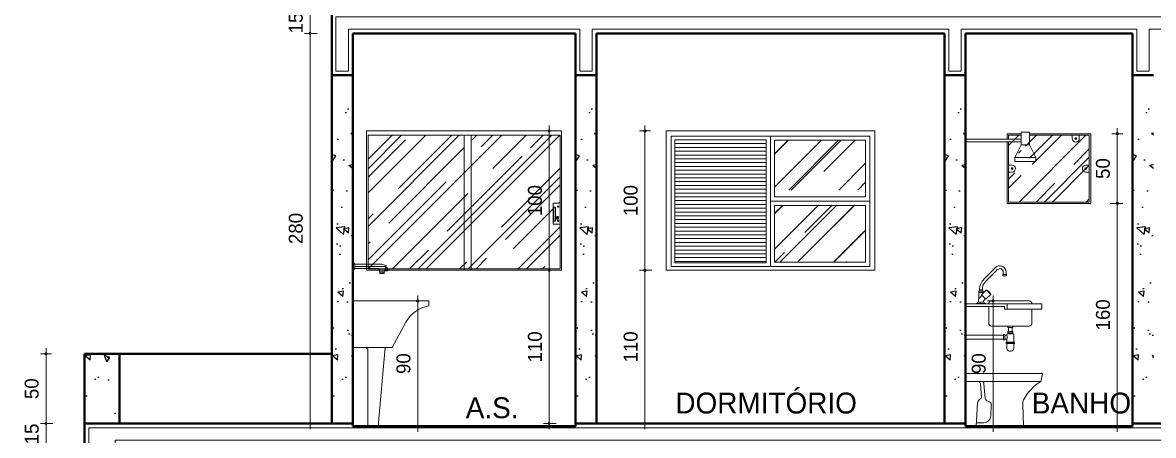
# Model space of a CAD drawing. Header units: millimetres. Extents: x 13204 to 24802, y 21209 to 40694.
# Drawn here: x 16952 to 17764, y 29175 to 29471 of the extents above; entities that cross this region are included whole.
import ezdxf

# ---------------------------------------------------------------- set-up
doc = ezdxf.new("R2010")
doc.units = ezdxf.units.MM
doc.linetypes.add('CONTINU', pattern=[0])
for name, color, linetype, lineweight in [('COTAS', 30, 'Continuous', 5), ('Hachura', 8, 'Continuous', 0), ('Louças', 150, 'Continuous', 15), ('Meia Parede', 11, 'Continuous', 40), ('Moveis', 6, 'Continuous', 13), ('PAREDE', 1, 'Continuous', 40), ('Paredes', 1, 'Continuous', 40), ('PISO', 5, 'Continuous', 5), ('TEXTO', 4, 'Continuous', 5)]:
    doc.layers.add(name, color=color, linetype=linetype, lineweight=lineweight)
doc.layers.add('HACHURAS', color=8, linetype='Continuous')
doc.styles.add('LANA', font='stylu.ttf')
doc.dimstyles.new('COTA 50', dxfattribs={"dimscale": 0, "dimtxt": 10, "dimasz": 0.5, "dimexe": 1.25, "dimexo": 5, "dimgap": 5, "dimtad": 1, "dimdec": 0, "dimtxsty": 'LANA', "dimblk": 'cota', "dimcen": 2.5, "dimse2": 1, "dimclrd": 256, "dimclre": 256, "dimclrt": 256, "dimaunit": 1, "dimadec": 0, "dimazin": 0, "dimtfac": 1, "dimtdec": 0, "dimtmove": 0, "dimatfit": 3, "dimldrblk": 'DOTSMALL', "dimfxl": 5, "dimfxlon": 1, "dimtzin": 9, "dimlwd": -1, "dimlwe": -1, "dimarcsym": 0})
pattern_1 = [(45, (13454.85, 29192.2), (23.14168, 61.71114), [409.0909, -54.5455, 136.3636, -27.2727]), (45, (13470.856, 29227.49), (-44.93342, 6.36396), [81.8182, -9, 163.6364, -20.4545]), (45, (13448.1, 29218.235), (87.35983, 113.20137), [218.1818, -38.1818, 109.0909, -27.2727])]

# ---------------------------------------------------------------- blocks, each defined once
blk = doc.blocks.new('A$C1B611FB4')
at = {"layer": 'Louças'}
for p, q in [((-10.94, 118.57), (-10.44, 118.57)), ((-10.94, 118.57), (-10.94, 111.07)), ((-10.44, 118.57), (-10.44, 111.07)), ((-9.44, 116.32), (-9.44, 113.32)), ((-9.44, 116.32), (10.06, 116.32)), ((-9.44, 114.82), (12.55, 114.82)), ((12.87, 115.39), (10.06, 116.32)), ((12.99, 115.13), (11.56, 110.82)), ((12.75, 114.4), (14.41, 113.07)), ((-10.94, 111.07), (-10.44, 111.07)), ((-9.44, 113.32), (7.58, 113.32)), ((8.56, 110.82), (7.77, 113.19)), ((8.56, 110.82), (11.56, 110.82)), ((8.56, 110.57), (11.56, 110.57)), ((8.56, 110.57), (8.56, 109.57)), ((8.56, 109.57), (11.56, 109.57)), ((8.81, 110.82), (8.81, 110.57)), ((11.31, 110.82), (11.31, 110.57)), ((11.56, 110.57), (11.56, 109.57)), ((11.8, 111.56), (13.94, 111.65)), ((12.23, 112.84), (14.13, 112.22)), ((12.32, 113.12), (14.22, 112.5)), ((14.41, 113.07), (13.94, 111.65)), ((-10.94, 89.62), (-10.94, 56.5)), ((-10.57, 90), (43.76, 90)), ((43.76, 90), (43.76, 86.37)), ((17.28, 56.5), (27.12, 74.8)), ((-1.52, 56.5), (-10.94, 56.5)), ((-0.6, 55.53), (-1.52, 56.5)), ((-1.52, 56.5), (0, 56.5)), ((0, 55.53), (-0.6, 55.53)), ((17.28, 56.5), (0, 56.5)), ((0, 0), (0, 55.53)), ((7.41, 0), (12.29, 56.5)), ((0, 0), (7.41, 0))]:
    blk.add_line(p, q, dxfattribs=at)
for centre, radius, start, end in [((-6.52, 118.97), 3.95, 185.79617, 222.12881), ((12.8, 115.2), 0.2, 341.56505, 71.56505), ((-6.51, 110.67), 3.95, 137.87745, 174.19758), ((7.58, 113.12), 0.2, 18.43495, 90), ((-10.57, 89.62), 0.376, 90, 180), ((47.72, 62.93), 23.77, 99.5803, 150.03504)]:
    blk.add_arc(centre, radius, start, end, dxfattribs=at)
blk = doc.blocks.new('Chu004')
at = {"layer": 'Louças'}
for p, q in [((400, 2090), (400, 2110)), ((460, 2068.8), (400, 2068.8)), ((505, 1978.8), (355, 1978.8))]:
    blk.add_line(p, q, dxfattribs=at)
blk.add_lwpolyline([(355, 1948.8), (355, 1978.8), (400, 2068.8), (400, 2090), (0, 2090), (0, 2110), (400, 2110), (400, 2158.8), (460, 2158.8), (460, 2068.8), (505, 1978.8), (505, 1948.8)], close=True, dxfattribs=at)
blk = doc.blocks.new('7201317_v')
at = {"layer": 'Louças'}
blk.add_lwpolyline([(518.3, 190.5, -0.130406), (641.2, 322), (653.8, 373.8, 0.486049), (648.9, 380), (105, 380, 0.414229), (100, 375), (100, 327, 0.414187), (105, 322), (198.6, 322, -0.150535), (208.5, 305.8), (215.7, 206.3, -0.26449), (210.7, 196.9), (201.6, 191.7, 0.225037), (186.7, 167.3), (177.9, 0), (517.2, 0), (511.8, 162.4, -0.13266)], format="xyb", close=True, dxfattribs=at)
at = {"layer": 'Louças', "linetype": 'CONTINU'}
for points in [[(198.6, 322), (641.2, 322)], [(233.6, 305.8), (241.2, 202.6)], [(281.8, 72.4), (286, 153.4)], [(179.2, 25), (231.9, 25)]]:
    blk.add_lwpolyline(points, dxfattribs=at)
for points in [[(233.6, 305.8, 0.39284), (216.1, 322)], [(241.2, 202.6, 0.364118), (263.6, 179.6)], [(286, 153.4, 0.40018), (263.6, 179.6)], [(231.9, 25, 0.398959), (281.8, 72.4)]]:
    blk.add_lwpolyline(points, format="xyb", dxfattribs=at)
blk = doc.blocks.new('cota')
at = {"layer": 'COTAS'}
blk.add_hatch(color=256, dxfattribs=at).paths.add_polyline_path([(-1.6, 0, 1), (1.6, 0, 1)])
for points in [[(-1.6, 0), (-8, 0)], [(0, 1.6), (0, 8)], [(8, 0), (1.6, 0)], [(0, -8), (0, -1.6)]]:
    blk.add_lwpolyline(points, dxfattribs=at)
blk.add_circle((0, 0), 1.6, dxfattribs=at)
blk = doc.blocks.new('*D908')
at = {"layer": 'COTAS', "transparency": 16777216}
for p, q in [((16969.1, 29169.06), (16969.1, 29183.06)), ((16974.1, 29168.56), (16967.85, 29168.56))]:
    blk.add_line(p, q, dxfattribs=at)
at = {"layer": 'Defpoints', "color": 0, "transparency": 16777216}
for p in [(16969.1, 29183.56), (17021.79, 29183.56), (17021.79, 29168.56)]:
    blk.add_point(p, dxfattribs=at)
at = {"layer": 'COTAS', "transparency": 16777216, "xscale": 0.5, "yscale": 0.5, "zscale": 0.5}
for p, rotation in [((16969.1, 29183.56), 90), ((16969.1, 29168.56), 270)]:
    blk.add_blockref('cota', p, dxfattribs=dict(at, rotation=rotation))
at = {"layer": 'COTAS', "transparency": 16777216, "insert": (16958.88, 29176.06), "char_height": 10, "attachment_point": 5, "rotation": 90, "style": 'LANA'}
blk.add_mtext('15', dxfattribs=at)
blk = doc.blocks.new('_DotSmall')
at = {"layer": 'PAREDE', "color": 0, "const_width": 0.5}
blk.add_lwpolyline([(-0.0625, 0, 1), (0.0625, 0, 1)], format="xyb", close=True, dxfattribs=at)
blk = doc.blocks.new('*D909')
at = {"layer": 'COTAS', "transparency": 16777216}
for p, q in [((16969.1, 29184.06), (16969.1, 29233.06)), ((16974.1, 29183.56), (16967.85, 29183.56))]:
    blk.add_line(p, q, dxfattribs=at)
at = {"layer": 'Defpoints', "color": 0, "transparency": 16777216}
for p in [(16969.1, 29233.56), (17021.79, 29233.56), (17021.79, 29183.56)]:
    blk.add_point(p, dxfattribs=at)
at = {"layer": 'COTAS', "transparency": 16777216, "xscale": 0.5, "yscale": 0.5, "zscale": 0.5}
for p, rotation in [((16969.1, 29233.56), 90), ((16969.1, 29183.56), 270)]:
    blk.add_blockref('cota', p, dxfattribs=dict(at, rotation=rotation))
at = {"layer": 'COTAS', "transparency": 16777216, "insert": (16958.85, 29208.56), "char_height": 10, "attachment_point": 5, "rotation": 90, "style": 'LANA'}
blk.add_mtext('50', dxfattribs=at)
blk = doc.blocks.new('*D912')
at = {"layer": 'COTAS', "transparency": 16777216}
for p, q in [((17158.72, 29184.06), (17158.72, 29463.06)), ((17163.72, 29183.56), (17157.47, 29183.56))]:
    blk.add_line(p, q, dxfattribs=at)
at = {"layer": 'Defpoints', "color": 0, "transparency": 16777216}
for p in [(17158.72, 29463.56), (17189.34, 29463.56), (17174.34, 29183.56)]:
    blk.add_point(p, dxfattribs=at)
at = {"layer": 'COTAS', "transparency": 16777216, "xscale": 0.5, "yscale": 0.5, "zscale": 0.5}
for p, rotation in [((17158.72, 29463.56), 90), ((17158.72, 29183.56), 270)]:
    blk.add_blockref('cota', p, dxfattribs=dict(at, rotation=rotation))
at = {"layer": 'COTAS', "transparency": 16777216, "insert": (17148.51, 29323.56), "char_height": 10, "attachment_point": 5, "rotation": 90, "style": 'LANA'}
blk.add_mtext('280', dxfattribs=at)
blk = doc.blocks.new('*D913')
at = {"layer": 'COTAS', "transparency": 16777216}
for p, q in [((17158.72, 29464.06), (17158.72, 29478.06)), ((17163.72, 29463.56), (17157.47, 29463.56))]:
    blk.add_line(p, q, dxfattribs=at)
at = {"layer": 'Defpoints', "color": 0, "transparency": 16777216}
for p in [(17158.72, 29478.56), (17364.34, 29478.56), (17189.34, 29463.56)]:
    blk.add_point(p, dxfattribs=at)
at = {"layer": 'COTAS', "transparency": 16777216, "xscale": 0.5, "yscale": 0.5, "zscale": 0.5}
for p, rotation in [((17158.72, 29478.56), 90), ((17158.72, 29463.56), 270)]:
    blk.add_blockref('cota', p, dxfattribs=dict(at, rotation=rotation))
at = {"layer": 'COTAS', "transparency": 16777216, "insert": (17148.5, 29471.06), "char_height": 10, "attachment_point": 5, "rotation": 90, "style": 'LANA'}
blk.add_mtext('15', dxfattribs=at)
blk = doc.blocks.new('*D921')
at = {"layer": 'COTAS', "transparency": 16777216}
for p, q in [((17236.04, 29182.06), (17236.04, 29271.06)), ((17231.04, 29181.56), (17237.29, 29181.56))]:
    blk.add_line(p, q, dxfattribs=at)
at = {"layer": 'Defpoints', "color": 0, "transparency": 16777216}
for p in [(17207.7, 29271.56), (17236.04, 29271.56), (17207.7, 29181.56)]:
    blk.add_point(p, dxfattribs=at)
at = {"layer": 'COTAS', "transparency": 16777216, "xscale": 0.5, "yscale": 0.5, "zscale": 0.5}
for p, rotation in [((17236.04, 29271.56), 90), ((17236.04, 29181.56), 270)]:
    blk.add_blockref('cota', p, dxfattribs=dict(at, rotation=rotation))
at = {"layer": 'COTAS', "transparency": 16777216, "insert": (17225.84, 29226.56), "char_height": 10, "attachment_point": 5, "rotation": 90, "style": 'LANA'}
blk.add_mtext('90', dxfattribs=at)
blk = doc.blocks.new('*D922')
at = {"layer": 'COTAS', "transparency": 16777216}
for p, q in [((17330.42, 29184.06), (17330.42, 29293.06)), ((17335.42, 29183.56), (17329.17, 29183.56))]:
    blk.add_line(p, q, dxfattribs=at)
at = {"layer": 'Defpoints', "color": 0, "transparency": 16777216}
for p in [(17330.42, 29293.56), (17339.34, 29293.56), (17349.34, 29183.56)]:
    blk.add_point(p, dxfattribs=at)
at = {"layer": 'COTAS', "transparency": 16777216, "xscale": 0.5, "yscale": 0.5, "zscale": 0.5}
for p, rotation in [((17330.42, 29293.56), 90), ((17330.42, 29183.56), 270)]:
    blk.add_blockref('cota', p, dxfattribs=dict(at, rotation=rotation))
at = {"layer": 'COTAS', "transparency": 16777216, "insert": (17320.24, 29238.56), "char_height": 10, "attachment_point": 5, "rotation": 90, "style": 'LANA'}
blk.add_mtext('110', dxfattribs=at)
blk = doc.blocks.new('*D923')
at = {"layer": 'COTAS', "transparency": 16777216}
for p, q in [((17330.42, 29294.06), (17330.42, 29393.06)), ((17334.34, 29293.56), (17329.17, 29293.56))]:
    blk.add_line(p, q, dxfattribs=at)
at = {"layer": 'Defpoints', "color": 0, "transparency": 16777216}
for p in [(17330.42, 29393.56), (17339.34, 29393.56), (17339.34, 29293.56)]:
    blk.add_point(p, dxfattribs=at)
at = {"layer": 'COTAS', "transparency": 16777216, "xscale": 0.5, "yscale": 0.5, "zscale": 0.5}
for p, rotation in [((17330.42, 29393.56), 90), ((17330.42, 29293.56), 270)]:
    blk.add_blockref('cota', p, dxfattribs=dict(at, rotation=rotation))
at = {"layer": 'COTAS', "transparency": 16777216, "insert": (17320.24, 29343.56), "char_height": 10, "attachment_point": 5, "rotation": 90, "style": 'LANA'}
blk.add_mtext('100', dxfattribs=at)
blk = doc.blocks.new('*D924')
at = {"layer": 'COTAS', "transparency": 16777216}
for p, q in [((17399.18, 29184.06), (17399.18, 29293.06)), ((17394.18, 29183.56), (17400.43, 29183.56))]:
    blk.add_line(p, q, dxfattribs=at)
at = {"layer": 'Defpoints', "color": 0, "transparency": 16777216}
for p in [(17399.18, 29293.56), (17414.34, 29293.56), (17364.34, 29183.56)]:
    blk.add_point(p, dxfattribs=at)
at = {"layer": 'COTAS', "transparency": 16777216, "xscale": 0.5, "yscale": 0.5, "zscale": 0.5}
for p, rotation in [((17399.18, 29293.56), 90), ((17399.18, 29183.56), 270)]:
    blk.add_blockref('cota', p, dxfattribs=dict(at, rotation=rotation))
at = {"layer": 'COTAS', "transparency": 16777216, "insert": (17389, 29238.56), "char_height": 10, "attachment_point": 5, "rotation": 90, "style": 'LANA'}
blk.add_mtext('110', dxfattribs=at)
blk = doc.blocks.new('*D925')
at = {"layer": 'COTAS', "transparency": 16777216}
for p, q in [((17399.18, 29294.06), (17399.18, 29393.06)), ((17404.18, 29293.56), (17397.93, 29293.56))]:
    blk.add_line(p, q, dxfattribs=at)
at = {"layer": 'Defpoints', "color": 0, "transparency": 16777216}
for p in [(17399.18, 29393.56), (17414.34, 29393.56), (17414.34, 29293.56)]:
    blk.add_point(p, dxfattribs=at)
at = {"layer": 'COTAS', "transparency": 16777216, "xscale": 0.5, "yscale": 0.5, "zscale": 0.5}
for p, rotation in [((17399.18, 29393.56), 90), ((17399.18, 29293.56), 270)]:
    blk.add_blockref('cota', p, dxfattribs=dict(at, rotation=rotation))
at = {"layer": 'COTAS', "transparency": 16777216, "insert": (17389, 29343.56), "char_height": 10, "attachment_point": 5, "rotation": 90, "style": 'LANA'}
blk.add_mtext('100', dxfattribs=at)
blk = doc.blocks.new('*D926')
at = {"layer": 'COTAS', "transparency": 16777216}
for p, q in [((17649.17, 29182.06), (17649.17, 29271.06)), ((17644.17, 29181.56), (17650.42, 29181.56))]:
    blk.add_line(p, q, dxfattribs=at)
at = {"layer": 'Defpoints', "color": 0, "transparency": 16777216}
for p in [(17649.17, 29271.56), (17661.63, 29271.56), (17629.34, 29181.56)]:
    blk.add_point(p, dxfattribs=at)
at = {"layer": 'COTAS', "transparency": 16777216, "xscale": 0.5, "yscale": 0.5, "zscale": 0.5}
for p, rotation in [((17649.17, 29271.56), 90), ((17649.17, 29181.56), 270)]:
    blk.add_blockref('cota', p, dxfattribs=dict(at, rotation=rotation))
at = {"layer": 'COTAS', "transparency": 16777216, "insert": (17638.97, 29226.56), "char_height": 10, "attachment_point": 5, "rotation": 90, "style": 'LANA'}
blk.add_mtext('90', dxfattribs=at)
blk = doc.blocks.new('*D927')
at = {"layer": 'COTAS', "transparency": 16777216}
for p, q in [((17738.39, 29182.06), (17738.39, 29341.06)), ((17743.39, 29181.56), (17737.14, 29181.56))]:
    blk.add_line(p, q, dxfattribs=at)
at = {"layer": 'Defpoints', "color": 0, "transparency": 16777216}
for p in [(17719.34, 29341.56), (17738.39, 29341.56), (17749.34, 29181.56)]:
    blk.add_point(p, dxfattribs=at)
at = {"layer": 'COTAS', "transparency": 16777216, "xscale": 0.5, "yscale": 0.5, "zscale": 0.5}
for p, rotation in [((17738.39, 29341.56), 90), ((17738.39, 29181.56), 270)]:
    blk.add_blockref('cota', p, dxfattribs=dict(at, rotation=rotation))
at = {"layer": 'COTAS', "transparency": 16777216, "insert": (17728.17, 29261.56), "char_height": 10, "attachment_point": 5, "rotation": 90, "style": 'LANA'}
blk.add_mtext('160', dxfattribs=at)
blk = doc.blocks.new('*D928')
at = {"layer": 'COTAS', "transparency": 16777216}
for p, q in [((17738.39, 29342.06), (17738.39, 29391.06)), ((17733.39, 29341.56), (17739.64, 29341.56))]:
    blk.add_line(p, q, dxfattribs=at)
at = {"layer": 'Defpoints', "color": 0, "transparency": 16777216}
for p in [(17719.34, 29391.56), (17738.39, 29391.56), (17719.34, 29341.56)]:
    blk.add_point(p, dxfattribs=at)
at = {"layer": 'COTAS', "transparency": 16777216, "xscale": 0.5, "yscale": 0.5, "zscale": 0.5}
for p, rotation in [((17738.39, 29391.56), 90), ((17738.39, 29341.56), 270)]:
    blk.add_blockref('cota', p, dxfattribs=dict(at, rotation=rotation))
at = {"layer": 'COTAS', "transparency": 16777216, "insert": (17728.14, 29366.56), "char_height": 10, "attachment_point": 5, "rotation": 90, "style": 'LANA'}
blk.add_mtext('50', dxfattribs=at)

msp = doc.modelspace()

# ---------------------------------------------------------------- hatches: boundary and pattern name
at = {"layer": 'Hachura'}
h = msp.add_hatch(dxfattribs=at)
h.set_pattern_fill('AR-RROOF', color=256, angle=45, style=0)
h.set_pattern_definition([(45, (17200.343, 29294.564), (21.5526, 57.4736), [381, -50.8, 127, -25.4]), (45, (17215.25, 29327.43), (-41.848, 5.927), [76.2, -8.382, 152.4, -19.05]), (45, (17194.057, 29318.81), (81.3611, 105.4282), [203.2, -35.56, 101.6, -25.4])])
h.paths.add_polyline_path([(17200.34, 29294.56), (17208.78, 29294.56), (17269.34, 29294.56), (17269.34, 29390.56), (17200.34, 29390.56)])
h.paths.add_polyline_path([(17274.34, 29390.56), (17269.34, 29390.56), (17269.34, 29294.56), (17274.34, 29294.56)])
h.paths.add_polyline_path([(17274.34, 29294.56), (17338.34, 29294.56), (17338.34, 29326.69), (17333.34, 29326.69), (17333.34, 29341.69), (17338.34, 29341.69), (17338.34, 29390.56), (17274.34, 29390.56)])
h = msp.add_hatch(dxfattribs=at)
h.set_pattern_fill('AR-RROOF', color=256, angle=45, style=0)
h.set_pattern_definition([(45, (17650.343, 29342.564), (21.553, 57.474), [381, -50.8, 127, -25.4]), (45, (17665.25, 29375.43), (-41.848, 5.927), [76.2, -8.382, 152.4, -19.05]), (45, (17644.057, 29366.81), (81.361, 105.4282), [203.2, -35.56, 101.6, -25.4])])
h.paths.add_polyline_path([(17679.84, 29364.58), (17664.84, 29364.58), (17669.34, 29373.58), (17675.34, 29373.58)])
h.paths.add_polyline_path([(17664.84, 29361.58), (17664.84, 29364.58), (17679.84, 29364.58), (17679.84, 29361.58)])
edge = h.paths.add_edge_path()
edge.add_line((17660.34, 29386.28), (17660.34, 29377.71))
edge.add_line((17660.34, 29377.71), (17669.34, 29377.71))
edge.add_line((17669.34, 29377.71), (17669.34, 29382.58))
edge.add_line((17669.34, 29382.58), (17675.34, 29382.58))
edge.add_line((17675.34, 29382.58), (17675.34, 29373.58))
edge.add_line((17675.34, 29373.58), (17669.34, 29373.58))
edge.add_line((17669.34, 29373.58), (17669.34, 29375.71))
edge.add_line((17669.34, 29375.71), (17660.34, 29375.71))
edge.add_line((17660.34, 29375.71), (17660.34, 29342.56))
edge.add_line((17660.34, 29342.56), (17718.34, 29342.56))
edge.add_line((17718.34, 29342.56), (17718.34, 29390.56))
edge.add_line((17718.34, 29390.56), (17661.09, 29390.56))
edge.add_line((17661.09, 29390.56), (17661.09, 29388.06))
edge.add_arc((17658.59, 29388.06), 2.5, -45.37492, 0, ccw=False)
h = msp.add_hatch(dxfattribs=at)
h.set_pattern_fill('_USER', color=256, scale=2.727273, style=0, pattern_type=0)
h.set_pattern_definition([(0, (17405.707, 29215.382), (0, 2.727273), [])])
h.paths.add_polyline_path([(17486.34, 29387.2), (17420.71, 29387.2), (17420.71, 29299.02), (17486.34, 29299.02)])
h = msp.add_hatch(dxfattribs=at)
h.set_pattern_fill('AR-RROOF', color=256, angle=45, style=0)
h.set_pattern_definition([(45, (-26583.9, 39469.552), (21.552615, 57.473639), [381, -50.8, 127, -25.4]), (45, (-26568.992, 39502.42), (-41.847994, 5.92697), [76.2, -8.382, 152.4, -19.05]), (45, (-26590.185, 39493.799), (81.3611205, 105.428207), [203.2, -35.56, 101.6, -25.4])])
h.paths.add_polyline_path([(17557.71, 29386.93), (17492.34, 29386.93), (17492.34, 29351.11), (17557.71, 29351.11)])
h = msp.add_hatch(dxfattribs=at)
h.set_pattern_fill('AR-RROOF', color=256, scale=27.272727, angle=45, style=0)
h.set_pattern_definition(pattern_1)
h.paths.add_polyline_path([(17492.34, 29340.11), (17557.71, 29340.38), (17557.71, 29299.29), (17492.34, 29299.29)])
h = msp.add_hatch(dxfattribs=at)
h.set_pattern_fill('AR-RROOF', color=256, scale=27.272727, angle=45, style=0)
h.set_pattern_definition(pattern_1)
h.paths.add_polyline_path([(17534.8, 29340.38), (17557.71, 29340.38), (17557.71, 29299.29), (17534.8, 29299.02)])
h = msp.add_hatch(dxfattribs=at)
h.set_pattern_fill('AR-RROOF', color=256, scale=27.272727, angle=45, style=0)
h.set_pattern_definition(pattern_1)
h.paths.add_polyline_path([(17534.8, 29340.38), (17557.71, 29340.38), (17557.71, 29299.29), (17534.8, 29299.02)])
h = msp.add_hatch(dxfattribs=at)
h.set_pattern_fill('AR-RROOF', color=256, scale=27.272727, angle=45, style=0)
h.set_pattern_definition(pattern_1)
h.paths.add_polyline_path([(17534.8, 29340.38), (17557.71, 29340.38), (17557.71, 29299.29), (17534.8, 29299.02)])
at = {"layer": 'HACHURAS'}
h = msp.add_hatch(dxfattribs=at)
h.set_pattern_fill('AR-CONC', color=256, scale=0.25, angle=90, style=0)
h.set_pattern_definition([(140, (17174.343, 29183.564), (3.985, 45.546), [4.7625, -52.3875]), (85, (17174.343, 29183.564), (-47.764, -8.811), [3.81, -41.91]), (190.45, (17174.675, 29187.36), (-43.779, 36.736), [4.0475, -44.5225]), (136.184, (17161.643, 29183.564), (10.51, 67.77), [7.144, -78.581]), (186.636, (17162.52, 29189.21), (-61.856, 59.351), [6.071, -66.784]), (81.184, (17161.64, 29183.564), (-61.856, 59.351), [5.715, -62.865]), (111, (17164.82, 29189.914), (25.5664, 37.904), [4.7625, -52.3875]), (56, (17164.82, 29189.914), (-46.047, 15.4505), [3.81, -41.91]), (161.451, (17166.95, 29193.072), (-20.481, 53.354), [4.0475, -44.5225]), (127.5, (17174.343, 29183.564), (-21.1388, 0.7722), [0, -41.402, 0, -42.545, 0, -42.0688]), (97.5, (17174.343, 29183.564), (-25.0451, 16.705), [0, -24.257, 0, -40.4495, 0, -16.0338]), (57.5, (17174.343, 29169.403), (1.4322, 33.8976), [0, -15.875, 0, -49.53, 0, -65.7225]), (47.5, (17174.343, 29163.053), (-6.3566, 37.0323), [0, -20.6375, 0, -32.893, 0, -46.6725])])
h.paths.add_polyline_path([(17189.34, 29433.56), (17174.34, 29433.56), (17174.34, 29183.56), (17189.34, 29183.56)])
h = msp.add_hatch(dxfattribs=at)
h.set_pattern_fill('AR-CONC', color=256, scale=0.25, angle=90, style=0)
h.set_pattern_definition([(140, (17349.343, 29183.564), (3.985, 45.546), [4.7625, -52.3875]), (85, (17349.343, 29183.564), (-47.764, -8.811), [3.81, -41.91]), (190.45, (17349.675, 29187.36), (-43.779, 36.736), [4.0475, -44.5225]), (136.184, (17336.643, 29183.564), (10.51, 67.77), [7.144, -78.581]), (186.636, (17337.52, 29189.21), (-61.856, 59.351), [6.071, -66.784]), (81.184, (17336.64, 29183.564), (-61.856, 59.351), [5.715, -62.865]), (111, (17339.82, 29189.914), (25.5664, 37.904), [4.7625, -52.3875]), (56, (17339.82, 29189.914), (-46.047, 15.4505), [3.81, -41.91]), (161.451, (17341.95, 29193.072), (-20.481, 53.354), [4.0475, -44.5225]), (127.5, (17349.343, 29183.564), (-21.1388, 0.7722), [0, -41.402, 0, -42.545, 0, -42.0688]), (97.5, (17349.343, 29183.564), (-25.0451, 16.705), [0, -24.257, 0, -40.4495, 0, -16.0338]), (57.5, (17349.343, 29169.403), (1.4322, 33.8976), [0, -15.875, 0, -49.53, 0, -65.7225]), (47.5, (17349.343, 29163.053), (-6.3566, 37.0323), [0, -20.6375, 0, -32.893, 0, -46.6725])])
h.paths.add_polyline_path([(17349.34, 29183.56), (17364.34, 29183.56), (17364.34, 29433.56), (17349.34, 29433.56)])
h = msp.add_hatch(dxfattribs=at)
h.set_pattern_fill('AR-CONC', color=256, scale=0.25, angle=90, style=0)
h.set_pattern_definition([(140, (17614.343, 29183.564), (3.985, 45.546), [4.7625, -52.3875]), (85, (17614.343, 29183.564), (-47.764, -8.811), [3.81, -41.91]), (190.45, (17614.675, 29187.36), (-43.779, 36.736), [4.0475, -44.5225]), (136.184, (17601.643, 29183.564), (10.51, 67.77), [7.144, -78.581]), (186.636, (17602.52, 29189.21), (-61.856, 59.351), [6.071, -66.784]), (81.184, (17601.64, 29183.564), (-61.856, 59.351), [5.715, -62.865]), (111, (17604.82, 29189.914), (25.5664, 37.904), [4.7625, -52.3875]), (56, (17604.82, 29189.914), (-46.047, 15.4505), [3.81, -41.91]), (161.451, (17606.95, 29193.072), (-20.481, 53.354), [4.0475, -44.5225]), (127.5, (17614.343, 29183.564), (-21.1388, 0.7722), [0, -41.402, 0, -42.545, 0, -42.0688]), (97.5, (17614.343, 29183.564), (-25.0451, 16.705), [0, -24.257, 0, -40.4495, 0, -16.0338]), (57.5, (17614.343, 29169.403), (1.4322, 33.8976), [0, -15.875, 0, -49.53, 0, -65.7225]), (47.5, (17614.343, 29163.053), (-6.3566, 37.0323), [0, -20.6375, 0, -32.893, 0, -46.6725])])
h.paths.add_polyline_path([(17614.34, 29183.56), (17629.34, 29183.56), (17629.34, 29433.56), (17614.34, 29433.56)])
h = msp.add_hatch(dxfattribs=at)
h.set_pattern_fill('AR-CONC', color=256, scale=0.25, angle=90, style=0)
h.set_pattern_definition([(140, (17749.343, 29183.564), (3.985, 45.546), [4.7625, -52.3875]), (85, (17749.343, 29183.564), (-47.764, -8.811), [3.81, -41.91]), (190.45, (17749.675, 29187.36), (-43.779, 36.736), [4.0475, -44.5225]), (136.184, (17736.643, 29183.564), (10.51, 67.77), [7.144, -78.581]), (186.636, (17737.52, 29189.21), (-61.856, 59.351), [6.071, -66.784]), (81.184, (17736.64, 29183.564), (-61.856, 59.351), [5.715, -62.865]), (111, (17739.82, 29189.914), (25.5664, 37.904), [4.7625, -52.3875]), (56, (17739.82, 29189.914), (-46.047, 15.4505), [3.81, -41.91]), (161.451, (17741.95, 29193.072), (-20.481, 53.354), [4.0475, -44.5225]), (127.5, (17749.343, 29183.564), (-21.1388, 0.7722), [0, -41.402, 0, -42.545, 0, -42.0688]), (97.5, (17749.343, 29183.564), (-25.0451, 16.705), [0, -24.257, 0, -40.4495, 0, -16.0338]), (57.5, (17749.343, 29169.403), (1.4322, 33.8976), [0, -15.875, 0, -49.53, 0, -65.7225]), (47.5, (17749.343, 29163.053), (-6.3566, 37.0323), [0, -20.6375, 0, -32.893, 0, -46.6725])])
h.paths.add_polyline_path([(17749.34, 29183.56), (17764.34, 29183.56), (17764.34, 29433.56), (17749.34, 29433.56)])
h = msp.add_hatch(dxfattribs=at)
h.set_pattern_fill('AR-CONC', color=256, scale=0.25, angle=90, style=0)
h.set_pattern_definition([(140, (16996.795, 29183.564), (3.985, 45.546), [4.763, -52.388]), (85, (16996.795, 29183.564), (-47.764, -8.81), [3.81, -41.91]), (190.45, (16997.127, 29187.36), (-43.78, 36.736), [4.048, -44.523]), (136.18, (16984.095, 29183.564), (10.51, 67.77), [7.144, -78.58]), (186.64, (16984.97, 29189.21), (-61.856, 59.35), [6.07, -66.784]), (81.18, (16984.095, 29183.564), (-61.856, 59.35), [5.715, -62.865]), (111, (16987.27, 29189.914), (25.566, 37.904), [4.763, -52.388]), (56, (16987.27, 29189.914), (-46.047, 15.45), [3.81, -41.91]), (161.45, (16989.4, 29193.072), (-20.48, 53.354), [4.047, -44.522]), (127.5, (16996.795, 29183.564), (-21.1388, 0.772), [0, -41.402, 0, -42.545, 0, -42.0688]), (97.5, (16996.795, 29183.564), (-25.045, 16.705), [0, -24.257, 0, -40.4495, 0, -16.0338]), (57.5, (16996.795, 29169.403), (1.432, 33.8976), [0, -15.875, 0, -49.53, 0, -65.7225]), (47.5, (16996.795, 29163.053), (-6.357, 37.032), [0, -20.6375, 0, -32.893, 0, -46.6725])])
h.paths.add_polyline_path([(17021.79, 29233.56), (16996.79, 29233.56), (16996.79, 29183.56), (17021.79, 29183.56)])

# ---------------------------------------------------------------- linework, layer by layer
at = {"layer": 'Hachura'}
msp.add_line((17274.34, 29390.56), (17274.34, 29293.56), dxfattribs=at)
msp.add_lwpolyline([(17420.71, 29299.02), (17420.71, 29387.2), (17486.34, 29387.2), (17486.34, 29299.02), (17420.71, 29299.02)], dxfattribs=at)
for points in [[(17492.34, 29346.28), (17557.71, 29346.28), (17557.71, 29386.93), (17492.34, 29386.93)], [(17492.34, 29340.11), (17557.71, 29340.11), (17557.71, 29299.29), (17492.34, 29299.29)]]:
    msp.add_lwpolyline(points, close=True, dxfattribs=at)
at = {"layer": 'Louças'}
for p, q in [((17649.82, 29294.41), (17642.75, 29287.34)), ((17644.16, 29285.93), (17651.23, 29293)), ((17650.86, 29295.46), (17649.82, 29294.41)), ((17651.23, 29293), (17652.24, 29294.01)), ((17656.53, 29292.26), (17656.53, 29290.56)), ((17658.53, 29290.56), (17658.53, 29292.26)), ((17656.53, 29290.56), (17656.28, 29290.56)), ((17656.28, 29290.56), (17656.28, 29289.56)), ((17656.28, 29289.56), (17658.78, 29289.56)), ((17656.53, 29290.56), (17658.53, 29290.56)), ((17658.78, 29290.56), (17658.53, 29290.56)), ((17658.78, 29289.56), (17658.78, 29290.56)), ((17639.53, 29279.56), (17639.03, 29278.56)), ((17639.03, 29278.56), (17642.03, 29278.56)), ((17639.03, 29278.56), (17639.03, 29273.2)), ((17639.03, 29277.56), (17642.03, 29277.56)), ((17639.36, 29273.65), (17641.25, 29275.54)), ((17639.53, 29279.56), (17641.53, 29279.56)), ((17640.9, 29275.89), (17642.03, 29277.02)), ((17640.9, 29275.89), (17643.73, 29273.06)), ((17642.03, 29278.56), (17641.53, 29279.56)), ((17644.33, 29279.32), (17642.03, 29277.02)), ((17642.03, 29277.02), (17642.03, 29278.56)), ((17644.08, 29272.71), (17647.51, 29276.14)), ((17644.57, 29279.29), (17647.35, 29276.51)), ((17629.34, 29269.56), (17684.34, 29269.56)), ((17629.34, 29267.56), (17657.34, 29267.56)), ((17637.03, 29269.56), (17634.28, 29269.56)), ((17638.78, 29270.56), (17637.03, 29269.76)), ((17637.03, 29269.76), (17644.03, 29269.76)), ((17637.03, 29269.76), (17637.03, 29269.56)), ((17644.03, 29269.56), (17637.03, 29269.56)), ((17637.03, 29269.56), (17644.03, 29269.56)), ((17638.78, 29272.24), (17638.78, 29270.56)), ((17638.78, 29270.56), (17642.28, 29270.56)), ((17684.28, 29269.56), (17639.03, 29269.56)), ((17642.28, 29270.56), (17642.28, 29271.53)), ((17644.03, 29269.76), (17642.28, 29270.56)), ((17642.34, 29271.67), (17643.73, 29273.06)), ((17643.73, 29273.06), (17644.08, 29272.71)), ((17644.03, 29269.56), (17644.03, 29269.76)), ((17659.34, 29269.56), (17646.13, 29269.56)), ((17657.34, 29267.56), (17646.13, 29267.56)), ((17646.13, 29267.56), (17646.13, 29255.56)), ((17675.13, 29271.56), (17648.13, 29271.56)), ((17657.34, 29267.56), (17657.34, 29265.56)), ((17659.34, 29269.56), (17659.34, 29265.56)), ((17684.34, 29269.56), (17684.34, 29265.56)), ((17657.34, 29265.56), (17684.34, 29265.56)), ((17677.13, 29255.56), (17677.13, 29265.56)), ((17648.13, 29253.56), (17659.88, 29253.56)), ((17659.88, 29253.56), (17661.63, 29253.56)), ((17659.88, 29253.56), (17663.38, 29253.56)), ((17659.88, 29253.56), (17659.88, 29252.56)), ((17659.88, 29252.56), (17660.38, 29252.56)), ((17660.38, 29252.56), (17661.63, 29252.56)), ((17660.38, 29252.56), (17660.38, 29249.56)), ((17661.63, 29253.56), (17663.38, 29253.56)), ((17661.63, 29252.56), (17662.88, 29252.56)), ((17662.88, 29249.56), (17662.88, 29252.56)), ((17662.88, 29252.56), (17663.38, 29252.56)), ((17663.38, 29252.56), (17663.38, 29253.56)), ((17663.38, 29253.56), (17675.13, 29253.56)), ((17656.63, 29247.06), (17629.34, 29247.06)), ((17629.34, 29244.06), (17656.63, 29244.06)), ((17657.63, 29247.56), (17656.63, 29247.56)), ((17656.63, 29247.56), (17656.63, 29247.06)), ((17656.63, 29247.06), (17656.63, 29244.06)), ((17656.63, 29244.06), (17656.63, 29243.56)), ((17656.63, 29243.56), (17657.63, 29243.56)), ((17657.63, 29247.06), (17657.63, 29247.56)), ((17657.63, 29247.06), (17657.63, 29244.06)), ((17658.63, 29247.06), (17657.63, 29247.06)), ((17657.63, 29243.56), (17657.63, 29244.06)), ((17657.63, 29244.06), (17658.63, 29244.06)), ((17659.13, 29243.56), (17659.13, 29242.06)), ((17660.13, 29248.06), (17659.63, 29248.06)), ((17660.38, 29249.56), (17659.88, 29249.56)), ((17659.88, 29249.56), (17659.88, 29248.56)), ((17659.88, 29248.56), (17660.13, 29248.56)), ((17660.13, 29248.56), (17661.63, 29248.56)), ((17660.13, 29248.56), (17660.13, 29248.06)), ((17660.13, 29248.06), (17663.13, 29248.06)), ((17660.38, 29249.56), (17661.63, 29249.56)), ((17661.63, 29249.56), (17662.88, 29249.56)), ((17661.63, 29248.56), (17663.13, 29248.56)), ((17663.38, 29249.56), (17662.88, 29249.56)), ((17663.13, 29248.06), (17663.13, 29248.56)), ((17663.13, 29248.56), (17663.38, 29248.56)), ((17663.63, 29248.06), (17663.13, 29248.06)), ((17663.38, 29248.56), (17663.38, 29249.56)), ((17664.13, 29242.06), (17664.13, 29247.56)), ((17659.13, 29242.06), (17658.63, 29242.06)), ((17658.63, 29242.06), (17658.63, 29241.06)), ((17658.63, 29241.56), (17664.63, 29241.56)), ((17658.63, 29241.06), (17659.13, 29241.06)), ((17659.13, 29242.06), (17664.13, 29242.06)), ((17659.13, 29241.06), (17664.13, 29241.06)), ((17659.13, 29241.06), (17659.13, 29237.56)), ((17661.13, 29235.56), (17662.13, 29235.56)), ((17664.63, 29242.06), (17664.13, 29242.06)), ((17664.13, 29237.56), (17664.13, 29241.06)), ((17664.13, 29241.06), (17664.63, 29241.06)), ((17664.63, 29241.06), (17664.63, 29242.06))]:
    msp.add_line(p, q, dxfattribs=at)
for centre, radius, start, end in [((17654.03, 29292.26), 4.5, 0, 134.68286), ((17654.03, 29292.26), 2.5, 0, 135.56121), ((17650.53, 29279.56), 11, 135, 180), ((17650.53, 29279.56), 9, 135, 180), ((17644.47, 29279.18), 0.2, 59.97821, 135.09565), ((17644.47, 29279.18), 0.2, 135, 135.09565), ((17640.5, 29272.31), 8.13, 30.02178, 59.97821), ((17647.37, 29276.28), 0.2, 315, 30.02147), ((17640.78, 29272.24), 2, 151.04498, 180), ((17640.78, 29272.24), 2, 135, 151.04498), ((17642.48, 29271.53), 0.2, 135, 180), ((17648.13, 29269.56), 2, 90, 180), ((17675.13, 29269.56), 2, 0, 90), ((17648.13, 29255.56), 2, 180, 270), ((17675.13, 29255.56), 2, 270, 0), ((17658.63, 29247.56), 0.5, 270, 0), ((17658.63, 29243.56), 0.5, 0, 90), ((17654.19, 29245.49), 5.14, 343.93057, 16.37718), ((17659.63, 29247.56), 0.5, 90, 180), ((17663.63, 29247.56), 0.5, 0, 90), ((17661.13, 29237.56), 2, 180, 270), ((17662.13, 29237.56), 2, 270, 0)]:
    msp.add_arc(centre, radius, start, end, dxfattribs=at)
at = {"layer": 'Meia Parede'}
msp.add_line((17021.79, 29233.56), (17174.34, 29233.56), dxfattribs=at)
at = {"layer": 'Moveis'}
for p, q in [((17199.34, 29293.56), (17199.34, 29393.56)), ((17339.34, 29393.56), (17199.34, 29393.56)), ((17339.34, 29293.56), (17339.34, 29393.56)), ((17414.34, 29293.56), (17414.34, 29393.56)), ((17414.34, 29393.56), (17564.34, 29393.56)), ((17564.34, 29293.56), (17564.34, 29393.56)), ((17199.34, 29293.56), (17199.34, 29296.89)), ((17339.34, 29293.56), (17199.34, 29293.56)), ((17208.84, 29293.56), (17199.34, 29293.56)), ((17414.34, 29293.56), (17564.34, 29293.56))]:
    msp.add_line(p, q, dxfattribs=at)
for points in [[(17659.34, 29387.71), (17659.34, 29391.56), (17669.34, 29391.56)], [(17675.34, 29391.56), (17719.34, 29391.56), (17719.34, 29341.56), (17659.34, 29341.56), (17659.34, 29385.71)]]:
    msp.add_lwpolyline(points, dxfattribs=at)
at = {"layer": 'Paredes'}
for p, q in [((17174.34, 29183.56), (17174.34, 29478.56)), ((17189.34, 29463.56), (17349.34, 29463.56)), ((17189.34, 29181.56), (17189.34, 29463.56)), ((17349.34, 29181.56), (17349.34, 29463.56)), ((17364.34, 29463.56), (17614.34, 29463.56)), ((17364.34, 29183.56), (17364.34, 29463.56)), ((17614.34, 29463.56), (17614.34, 29183.56)), ((17629.34, 29463.56), (17749.34, 29463.56)), ((17629.34, 29463.56), (17629.34, 29181.56)), ((17749.34, 29463.56), (17749.34, 29181.56)), ((17189.34, 29433.56), (17174.34, 29433.56)), ((17349.34, 29433.56), (17364.34, 29433.56)), ((17614.34, 29433.56), (17629.34, 29433.56)), ((17749.34, 29433.56), (17764.34, 29433.56)), ((16996.79, 28593.56), (16996.79, 29233.56)), ((17021.79, 29233.56), (16996.79, 29233.56)), ((17021.79, 29183.56), (17021.79, 29233.56)), ((16996.79, 29183.56), (17189.34, 29183.56)), ((17189.34, 29181.56), (17349.34, 29181.56)), ((17349.34, 29183.56), (17629.34, 29183.56)), ((17629.34, 29181.56), (17749.34, 29181.56)), ((17749.34, 29183.56), (19347.79, 29183.56))]:
    msp.add_line(p, q, dxfattribs=at)
at = {"layer": 'PISO'}
for p, q in [((17200.34, 29294.56), (17200.34, 29390.56)), ((17338.34, 29390.56), (17200.34, 29390.56)), ((17269.34, 29390.56), (17269.34, 29293.56)), ((17338.34, 29294.56), (17338.34, 29390.56)), ((17560.71, 29389.93), (17417.98, 29389.93)), ((17417.98, 29296.29), (17417.98, 29389.93)), ((17417.98, 29389.93), (17446.62, 29389.93)), ((17489.34, 29389.93), (17489.34, 29296.29)), ((17560.71, 29296.29), (17560.71, 29389.93)), ((17706.13, 29390.56), (17706.13, 29388.06)), ((17711.13, 29390.56), (17706.13, 29390.56)), ((17711.13, 29390.56), (17711.13, 29388.06)), ((17660.34, 29369.06), (17662.84, 29369.06)), ((17660.34, 29364.06), (17660.34, 29369.06)), ((17660.34, 29364.06), (17662.84, 29364.06)), ((17718.34, 29369.06), (17715.84, 29369.06)), ((17718.34, 29364.06), (17715.84, 29364.06)), ((17718.34, 29364.06), (17718.34, 29369.06)), ((17532.07, 29343.28), (17560.71, 29343.28)), ((17335.78, 29331.61), (17335.78, 29330.77)), ((17336.64, 29332.11), (17336.28, 29332.11)), ((17337.14, 29331.61), (17337.14, 29330.77)), ((17336.28, 29330.27), (17336.64, 29330.27)), ((17200.34, 29294.56), (17200.34, 29296.89)), ((17208.78, 29294.56), (17200.34, 29294.56)), ((17338.34, 29294.56), (17202.98, 29294.56)), ((17417.98, 29296.29), (17560.71, 29296.29)), ((17417.98, 29296.29), (17560.71, 29296.29)), ((17446.62, 29296.29), (17489.34, 29296.29))]:
    msp.add_line(p, q, dxfattribs=at)
for points in [[(17177.34, 29475.56), (17177.34, 29436.56), (17186.34, 29436.56), (17186.34, 29466.56), (17352.34, 29466.56), (17352.34, 29436.56), (17361.34, 29436.56), (17361.34, 29466.56), (17617.34, 29466.56), (17617.34, 29436.56), (17626.34, 29436.56), (17626.34, 29466.56), (17752.34, 29466.56), (17752.34, 29436.56), (17761.34, 29436.56), (17761.34, 29466.56), (18017.34, 29466.56), (18017.34, 29436.56), (18026.34, 29436.56), (18026.34, 29466.56), (18312.34, 29466.56), (18312.34, 29436.56), (18321.34, 29436.56), (18321.34, 29475.56)], [(17338.34, 29341.69), (17333.34, 29341.69), (17333.34, 29326.69), (17338.34, 29326.69)], [(17489.34, 29343.28), (17560.71, 29343.28), (17560.71, 29296.29), (17489.34, 29296.29)], [(17334.86, 29338.88), (17333.86, 29338.88), (17333.86, 29328.88), (17334.86, 29328.88)], [(17336.5, 29331.63), (17336.42, 29331.63), (17336.42, 29331.18), (17336.5, 29331.18)], [(17018.79, 29171.56), (17018.79, 29141.56), (16999.79, 29141.56), (16999.79, 29180.56), (19919.79, 29180.56), (19919.79, 29141.56), (19910.79, 29141.56), (19910.79, 29171.56)]]:
    msp.add_lwpolyline(points, close=True, dxfattribs=at)
for points in [[(17660.34, 29387.71), (17660.34, 29390.56), (17669.34, 29390.56)], [(17675.34, 29390.56), (17718.34, 29390.56), (17718.34, 29342.56), (17660.34, 29342.56), (17660.34, 29385.71)], [(17446.62, 29296.29), (17489.34, 29296.29)]]:
    msp.add_lwpolyline(points, dxfattribs=at)
for centre, radius in [((17708.63, 29388.06), 0.647), ((17708.63, 29388.06), 0.347), ((17662.84, 29366.56), 0.647), ((17662.84, 29366.56), 0.347), ((17715.84, 29366.56), 0.647), ((17715.84, 29366.56), 0.347), ((17336.92, 29339.33), 0.5), ((17336.46, 29331.43), 0.404), ((17336.92, 29339.33), 0.2), ((17336.92, 29329.04), 0.5), ((17336.92, 29329.04), 0.2)]:
    msp.add_circle(centre, radius, dxfattribs=at)
for centre, radius, start, end in [((17708.63, 29388.06), 2.5, 180, 0), ((17662.84, 29366.56), 2.5, 270, 90), ((17715.84, 29366.56), 2.5, 90, 270), ((17336.28, 29331.61), 0.5, 90, 180), ((17336.64, 29331.61), 0.5, 360, 90), ((17336.28, 29330.77), 0.5, 180, 270), ((17336.64, 29330.77), 0.5, 270, 0)]:
    msp.add_arc(centre, radius, start, end, dxfattribs=at)

# ---------------------------------------------------------------- block references
at = {"layer": 'Louças', "color": 1, "xscale": 0.09999999999854481, "yscale": 0.09999999999854481, "zscale": 0.1}
msp.add_blockref('Chu004', (17629.34, 29176.71), dxfattribs=at)
at = {"layer": 'Louças', "xscale": 0.1000000000003638, "yscale": 0.1000000000003638, "zscale": 0.1000000000003638}
msp.add_blockref('7201317_v', (17619.34, 29181.56), dxfattribs=at)
at = {"layer": 'Paredes'}
msp.add_blockref('A$C1B611FB4', (17200.29, 29181.56), dxfattribs=at)

# ---------------------------------------------------------------- texts
at = {"layer": 'TEXTO', "char_height": 15, "width": 175.9752, "attachment_point": 5, "style": 'LANA'}
for s, insert in [('A.S.', (17289.45, 29194.77)), ('DORMITÓRIO', (17486.23, 29198.16)), ('BANHO', (17712.67, 29198.16))]:
    msp.add_mtext(s, dxfattribs=dict(at, insert=insert))

# ---------------------------------------------------------------- dimensions: what is measured, and where the dimension line sits
at = {"layer": 'COTAS'}
for base, p1, p2, picture, middle in [((17158.72, 29478.56), (17189.34, 29463.56), (17364.34, 29478.56), '*D913', (17158.72, 29471.06)), ((16969.1, 29183.56), (17021.79, 29168.56), (17021.79, 29183.56), '*D908', (16969.1, 29176.06))]:
    dim = msp.add_linear_dim(base=base, p1=p1, p2=p2, angle=90, dimstyle='COTA 50', override={"dimscale": 1, "dimtmove": 1, "dimarcsym": 2}, dxfattribs=at)
    dim.commit()
    dim.dimension.update_dxf_attribs({"geometry": picture, "text_midpoint": middle, "dimtype": 160})
for base, p1, p2, override, picture, middle in [((17158.72, 29463.56), (17174.34, 29183.56), (17189.34, 29463.56), {"dimscale": 1, "dimarcsym": 2}, '*D912', (17148.51, 29323.56)), ((17330.42, 29393.56), (17339.34, 29293.56), (17339.34, 29393.56), {"dimscale": 1, "dimtmove": 1, "dimarcsym": 2}, '*D923', (17320.24, 29343.56)), ((17399.18, 29393.56), (17414.34, 29293.56), (17414.34, 29393.56), {"dimscale": 1, "dimtmove": 1, "dimarcsym": 2}, '*D925', (17389, 29343.56)), ((17738.39, 29391.56), (17719.34, 29341.56), (17719.34, 29391.56), {"dimscale": 1, "dimtmove": 1, "dimarcsym": 2}, '*D928', (17728.14, 29366.56)), ((17738.39, 29341.56), (17749.34, 29181.56), (17719.34, 29341.56), {"dimscale": 1, "dimarcsym": 2}, '*D927', (17728.17, 29261.56)), ((17330.42, 29293.56), (17349.34, 29183.56), (17339.34, 29293.56), {"dimscale": 1, "dimarcsym": 2}, '*D922', (17320.24, 29238.56)), ((17399.18, 29293.56), (17364.34, 29183.56), (17414.34, 29293.56), {"dimscale": 1, "dimarcsym": 2}, '*D924', (17389, 29238.56)), ((17236.04, 29271.56), (17207.7, 29181.56), (17207.7, 29271.56), {"dimscale": 1, "dimarcsym": 2}, '*D921', (17225.84, 29226.56)), ((17649.17, 29271.56), (17629.34, 29181.56), (17661.63, 29271.56), {"dimscale": 1, "dimarcsym": 2}, '*D926', (17638.97, 29226.56)), ((16969.1, 29233.56), (17021.79, 29183.56), (17021.79, 29233.56), {"dimscale": 1, "dimtmove": 1, "dimarcsym": 2}, '*D909', (16958.85, 29208.56))]:
    dim = msp.add_linear_dim(base=base, p1=p1, p2=p2, angle=90, dimstyle='COTA 50', override=override, dxfattribs=at)
    dim.commit()
    dim.dimension.update_dxf_attribs({"geometry": picture, "text_midpoint": middle})

doc.saveas('drawing.dxf')
